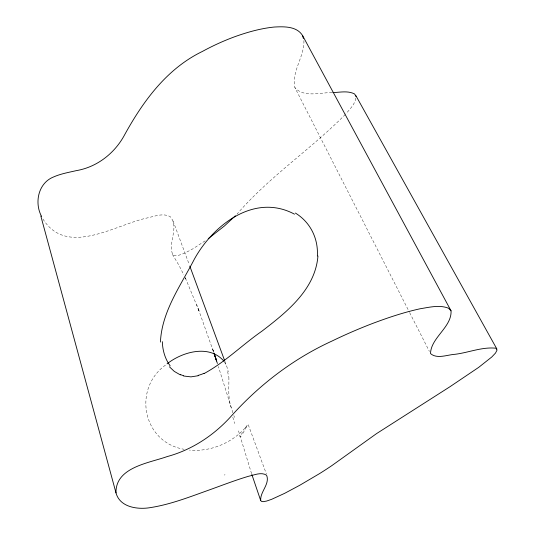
<?xml version="1.0" encoding="UTF-8"?>
<svg xmlns="http://www.w3.org/2000/svg" width="535" height="535" viewBox="0 0 535 535"><rect width="100%" height="100%" fill="white"/><g stroke="black" fill="none" stroke-linecap="round" stroke-linejoin="round"><path stroke-width="0.4" stroke-dasharray="2.67 2.01" d="M303.913 40.62C304.502 56.837 291.321 71.356 294.885 87.566L409.288 311.932M355.869 98.179C354.832 104.439 349.837 109.173 345.864 113.828M245.672 427.365L248.039 424.141L266.323 473.809M246.394 426.843L242.168 434.741M244.956 428.201C231.12 443.421 209.967 451.995 189.43 450.082M345.329 114.423C310.822 149.372 269.192 176.757 237.005 214.134M241.178 436.125L240.442 436.533L239.854 435.965M165.449 365.131C132.319 389.126 142.905 442.472 184.134 449.286M205.132 240.87L192.787 248.862L184.394 253.309L177.62 255.67L174.403 255.717L172.919 254.948C167.328 243.091 179.579 227.749 170.351 216.742C163.309 212.709 154.882 216.274 147.613 217.859C115.333 224.64 66.962 257.422 42.94 219.002M332.054 92.635C320.117 92.354 303.8 97.932 294.885 87.566M224.406 361.874L226.813 366.502L228.284 371.765M172.377 254.332L178.951 265.28L183.819 274.876M409.656 312.661L429.424 351.428M185.177 277.632L185.852 279.002L185.297 277.799M185.364 277.973L199.368 311.684L196.599 304.555M198.311 308.983L213.779 352.585M173.059 220.928L189.256 264.638M224.914 361.392L226.593 365.967M233.842 415.568L234.497 417.434M232.879 412.786L218.38 366.542M213.726 352.251L212.422 348.292L213.666 352.084M251.59 473.716L238.416 430.595M231.22 407.67C227.763 397.859 229.054 387.427 228.893 377.269M246.314 426.856A20.21 2.013 -41.8 0 1 245.659 427.659M224.573 475.174A71.563 1.204 -61.2 0 1 224.994 474.405M242.462 432.38A59.679 6.915 -80.1 0 1 241.405 434.447M239.861 436.292A17.16 1.986 88.1 0 1 239.573 435.784M232.805 417.233A23.44 1.585 73.4 0 1 234.604 423.533M227.683 371.551A76.639 41.596 37.8 0 1 228.371 377.041"/><path stroke-width="0.8" d="M317.937 255.998C315.296 289.522 286.7 312.146 261.969 331.152C242.335 344.761 225.215 362.108 204.136 373.53M235.373 215.779L224.446 225.951L208.229 238.677M167.054 363.853C182.368 351.749 209.586 344.045 224.004 361.299M198.258 375.724L190.962 376.874L183.585 376.005M332.864 92.568C340.079 92.388 347.924 90.455 354.625 93.993L356.103 96.701M180.375 374.908L174.276 371.384L169.401 366.776M294.517 214.181C254.453 192.66 213.024 225.081 194.285 259.294C180.73 285.516 161.737 311.611 160.44 342.086M251.831 474.451L260.712 500.599L261.541 501.409L263.066 501.69L266.651 501.048L271.64 499.315L284.633 493.344L299.707 485.298L319.281 473.769A216.815 80.638 -19.4 0 0 331.907 465.57L376.52 433.631L449.875 386.785L478.711 367.351L491.725 357.039L495.497 353.073L497.035 350.091L496.039 348.231C482.229 346.707 468.747 352.598 455.131 354.284C447.36 354.718 437.062 359.326 430.528 353.588C430.829 337.659 451.948 327.106 451.045 310.822L302.636 35.664C296.825 26.075 283.938 26.503 274.114 27.051C260.498 28.449 247.27 32.214 234.43 36.841A152.756 96.093 -25.7 0 0 202.464 51.407C166.318 68.881 142.444 102.105 123.752 136.392C113.734 154.067 96.427 167.234 76.271 170.645C68.614 172.41 60.769 173.775 53.533 176.978C38.226 183.03 34.193 202.765 41.549 216.374M451.045 310.822L448.551 308.22C439.469 304.629 429.465 307.277 420.209 308.748C403.785 312.34 387.821 317.71 372.119 323.642A184.816 65.912 -23.8 0 0 331.934 341.076C293.294 358.758 259.127 384.926 230.859 416.544C213.779 435.403 191.904 449.881 167.234 456.562C148.61 463.163 115.366 467.336 116.001 492.895C119.88 507.534 138.15 509.835 150.85 507.534C171.046 504.324 190.179 496.734 209.352 489.913C222.399 485.232 235.333 480.183 248.635 476.244C254.379 475.087 261.133 471.75 266.597 475.2C270.195 484.035 259.896 491.792 260.712 500.599M355.641 95.217L496.875 349.007M189.791 266.069L224.64 360.63M214.033 353.341L216.595 360.951L213.987 353.04M214.16 353.595L217.397 363.446M40.827 216.026L116.001 492.895M302.636 35.664L303.365 38.5M295.38 213.044A60.582 52.39 -34.7 0 1 317.369 256.044M204.016 373.323A96.44 61.338 56.8 0 1 198.104 375.403M183.599 375.704A43.703 30.415 78.7 0 1 180.422 374.54M170.217 365.94A48.076 38.794 -65.4 0 1 162.326 341.664"/></g></svg>
